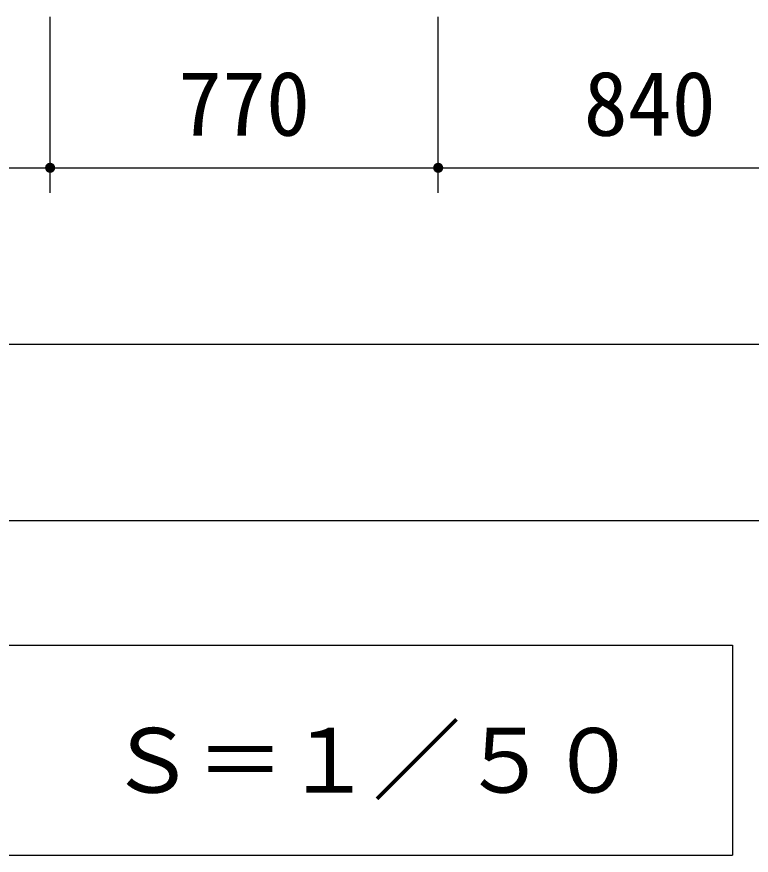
# Model space of a CAD drawing. Units: millimetres, scale not verified. Extents: x -14850 to 14850, y -10500 to 10500.
# Drawn here: x -7103 to -5646, y -7763 to -6099 of the extents above; entities that cross this region are included whole.
import ezdxf
from ezdxf.enums import TextEntityAlignment as Align

# ---------------------------------------------------------------- set-up
doc = ezdxf.new("R2010")
doc.units = ezdxf.units.MM
doc.header["$LTSCALE"] = 50
doc.layers.add('0-2_製作', color=5, linetype='Continuous', lineweight=25)
doc.layers.add('0-5_水管', color=3, linetype='Continuous', lineweight=25)
doc.styles.add('ＭＳ ゴシック', font='')
doc.styles.get('ＭＳ ゴシック').set_extended_font_data('MS Gothic')

msp = doc.modelspace()

# ---------------------------------------------------------------- linework, layer by layer
at = {"layer": '0-2_製作', "color": 2}
for p, q in [((-7037.2, -6448.96), (-7037.2, -6099.34)), ((-6267.2, -6448.96), (-6267.2, -6099.34)), ((-8277.2, -6398.96), (-7037.2, -6398.96)), ((-7037.2, -6398.96), (-6267.2, -6398.96)), ((-6267.2, -6398.96), (-5427.2, -6398.96)), ((-9737.2, -6748.96), (-5427.2, -6748.96)), ((-9737.2, -7098.96), (-4817.2, -7098.96))]:
    msp.add_line(p, q, dxfattribs=at)
at = {"layer": '0-2_製作'}
for points in [[(-7047.18, -6398.33), (-7037.2, -6398.96), (-7047.2, -6398.96)], [(-7047.2, -6398.96), (-7039.07, -6408.78), (-7047.12, -6400.21)], [(-7047.2, -6398.96), (-7037.83, -6408.94), (-7039.07, -6408.78)], [(-7037.2, -6398.96), (-7037.83, -6408.94), (-7047.2, -6398.96)], [(-7047.02, -6397.09), (-7037.2, -6398.96), (-7047.18, -6398.33)], [(-7047.12, -6400.21), (-7040.29, -6408.47), (-7046.88, -6401.45)], [(-7047.12, -6400.21), (-7039.07, -6408.78), (-7040.29, -6408.47)], [(-7046.71, -6395.87), (-7037.2, -6398.96), (-7047.02, -6397.09)], [(-7046.88, -6401.45), (-7041.46, -6408.01), (-7046.5, -6402.64)], [(-7046.88, -6401.45), (-7040.29, -6408.47), (-7041.46, -6408.01)], [(-7046.25, -6394.7), (-7037.2, -6398.96), (-7046.71, -6395.87)], [(-7046.5, -6402.64), (-7042.56, -6407.4), (-7045.96, -6403.78)], [(-7046.5, -6402.64), (-7041.46, -6408.01), (-7042.56, -6407.4)], [(-7045.64, -6393.6), (-7037.2, -6398.96), (-7046.25, -6394.7)], [(-7045.96, -6403.78), (-7043.57, -6406.67), (-7045.29, -6404.84)], [(-7045.96, -6403.78), (-7042.56, -6407.4), (-7043.57, -6406.67)], [(-7044.9, -6392.59), (-7037.2, -6398.96), (-7045.64, -6393.6)], [(-7044.04, -6391.67), (-7037.2, -6398.96), (-7044.9, -6392.59)], [(-7043.08, -6390.87), (-7037.2, -6398.96), (-7044.04, -6391.67)], [(-7043.08, -6390.87), (-7037.2, -6388.96), (-7037.2, -6398.96)], [(-7042.02, -6390.2), (-7037.2, -6388.96), (-7043.08, -6390.87)], [(-7040.88, -6389.66), (-7037.2, -6388.96), (-7042.02, -6390.2)], [(-7039.68, -6389.27), (-7037.2, -6388.96), (-7040.88, -6389.66)], [(-7038.45, -6389.04), (-7037.2, -6388.96), (-7039.68, -6389.27)], [(-7037.2, -6398.96), (-7037.2, -6408.96), (-7037.83, -6408.94)], [(-7037.2, -6388.96), (-7027.2, -6398.96), (-7037.2, -6398.96)], [(-7036.57, -6388.98), (-7027.2, -6398.96), (-7037.2, -6388.96)], [(-7037.2, -6398.96), (-7035.94, -6408.88), (-7037.2, -6408.96)], [(-7037.2, -6398.96), (-7034.71, -6408.65), (-7035.94, -6408.88)], [(-7037.2, -6398.96), (-7033.52, -6408.26), (-7034.71, -6408.65)], [(-7037.2, -6398.96), (-7032.38, -6407.72), (-7033.52, -6408.26)], [(-7037.2, -6398.96), (-7031.32, -6407.05), (-7032.38, -6407.72)], [(-7037.2, -6398.96), (-7030.35, -6406.25), (-7031.32, -6407.05)], [(-7027.2, -6398.96), (-7030.35, -6406.25), (-7037.2, -6398.96)], [(-7035.32, -6389.14), (-7027.2, -6398.96), (-7036.57, -6388.98)], [(-7035.32, -6389.14), (-7027.28, -6397.71), (-7027.2, -6398.96)], [(-7034.11, -6389.45), (-7027.28, -6397.71), (-7035.32, -6389.14)], [(-7034.11, -6389.45), (-7027.51, -6396.47), (-7027.28, -6397.71)], [(-7032.94, -6389.91), (-7027.51, -6396.47), (-7034.11, -6389.45)], [(-7032.94, -6389.91), (-7027.9, -6395.28), (-7027.51, -6396.47)], [(-7031.84, -6390.52), (-7027.9, -6395.28), (-7032.94, -6389.91)], [(-7031.84, -6390.52), (-7028.44, -6394.14), (-7027.9, -6395.28)], [(-7030.82, -6391.26), (-7028.44, -6394.14), (-7031.84, -6390.52)], [(-7030.82, -6391.26), (-7029.11, -6393.08), (-7028.44, -6394.14)], [(-7029.91, -6392.11), (-7029.11, -6393.08), (-7030.82, -6391.26)], [(-7027.2, -6398.96), (-7029.49, -6405.33), (-7030.35, -6406.25)], [(-7027.2, -6398.96), (-7028.75, -6404.32), (-7029.49, -6405.33)], [(-7027.2, -6398.96), (-7028.15, -6403.22), (-7028.75, -6404.32)], [(-7027.2, -6398.96), (-7027.69, -6402.05), (-7028.15, -6403.22)], [(-7027.2, -6398.96), (-7027.38, -6400.83), (-7027.69, -6402.05)], [(-7027.2, -6398.96), (-7027.22, -6399.59), (-7027.38, -6400.83)], [(-6277.18, -6398.33), (-6267.2, -6398.96), (-6277.2, -6398.96)], [(-6277.2, -6398.96), (-6267.83, -6408.94), (-6277.12, -6400.21)], [(-6277.2, -6398.96), (-6267.2, -6408.96), (-6267.83, -6408.94)], [(-6277.2, -6398.96), (-6267.2, -6398.96), (-6267.2, -6408.96)], [(-6277.02, -6397.09), (-6267.2, -6398.96), (-6277.18, -6398.33)], [(-6277.12, -6400.21), (-6269.07, -6408.78), (-6276.88, -6401.45)], [(-6277.12, -6400.21), (-6267.83, -6408.94), (-6269.07, -6408.78)], [(-6276.71, -6395.87), (-6267.2, -6398.96), (-6277.02, -6397.09)], [(-6276.88, -6401.45), (-6270.29, -6408.47), (-6276.5, -6402.64)], [(-6276.88, -6401.45), (-6269.07, -6408.78), (-6270.29, -6408.47)], [(-6276.25, -6394.7), (-6267.2, -6398.96), (-6276.71, -6395.87)], [(-6276.5, -6402.64), (-6271.46, -6408.01), (-6275.96, -6403.78)], [(-6276.5, -6402.64), (-6270.29, -6408.47), (-6271.46, -6408.01)], [(-6275.64, -6393.6), (-6267.2, -6398.96), (-6276.25, -6394.7)], [(-6275.96, -6403.78), (-6272.56, -6407.4), (-6275.29, -6404.84)], [(-6275.96, -6403.78), (-6271.46, -6408.01), (-6272.56, -6407.4)], [(-6274.9, -6392.59), (-6267.2, -6398.96), (-6275.64, -6393.6)], [(-6274.04, -6391.67), (-6267.2, -6398.96), (-6274.9, -6392.59)], [(-6274.04, -6391.67), (-6267.2, -6388.96), (-6267.2, -6398.96)], [(-6273.08, -6390.87), (-6267.2, -6388.96), (-6274.04, -6391.67)], [(-6272.02, -6390.2), (-6267.2, -6388.96), (-6273.08, -6390.87)], [(-6270.88, -6389.66), (-6267.2, -6388.96), (-6272.02, -6390.2)], [(-6269.69, -6389.27), (-6267.2, -6388.96), (-6270.88, -6389.66)], [(-6268.45, -6389.04), (-6267.2, -6388.96), (-6269.69, -6389.27)], [(-6267.2, -6388.96), (-6257.2, -6398.96), (-6267.2, -6398.96)], [(-6267.2, -6388.96), (-6257.28, -6397.71), (-6257.2, -6398.96)], [(-6266.57, -6388.98), (-6257.28, -6397.71), (-6267.2, -6388.96)], [(-6267.2, -6398.96), (-6265.94, -6408.88), (-6267.2, -6408.96)], [(-6267.2, -6398.96), (-6264.71, -6408.65), (-6265.94, -6408.88)], [(-6267.2, -6398.96), (-6263.52, -6408.26), (-6264.71, -6408.65)], [(-6267.2, -6398.96), (-6262.38, -6407.72), (-6263.52, -6408.26)], [(-6267.2, -6398.96), (-6261.32, -6407.05), (-6262.38, -6407.72)], [(-6267.2, -6398.96), (-6260.35, -6406.25), (-6261.32, -6407.05)], [(-6267.2, -6398.96), (-6259.49, -6405.33), (-6260.35, -6406.25)], [(-6257.2, -6398.96), (-6259.49, -6405.33), (-6267.2, -6398.96)], [(-6265.32, -6389.14), (-6257.28, -6397.71), (-6266.57, -6388.98)], [(-6265.32, -6389.14), (-6257.51, -6396.47), (-6257.28, -6397.71)], [(-6264.11, -6389.45), (-6257.51, -6396.47), (-6265.32, -6389.14)], [(-6264.11, -6389.45), (-6257.9, -6395.28), (-6257.51, -6396.47)], [(-6262.94, -6389.91), (-6257.9, -6395.28), (-6264.11, -6389.45)], [(-6262.94, -6389.91), (-6258.44, -6394.14), (-6257.9, -6395.28)], [(-6261.84, -6390.52), (-6258.44, -6394.14), (-6262.94, -6389.91)], [(-6261.84, -6390.52), (-6259.11, -6393.08), (-6258.44, -6394.14)], [(-6260.82, -6391.26), (-6259.11, -6393.08), (-6261.84, -6390.52)], [(-6260.82, -6391.26), (-6259.91, -6392.11), (-6259.11, -6393.08)], [(-6257.2, -6398.96), (-6258.75, -6404.32), (-6259.49, -6405.33)], [(-6257.2, -6398.96), (-6258.15, -6403.22), (-6258.75, -6404.32)], [(-6257.2, -6398.96), (-6257.69, -6402.05), (-6258.15, -6403.22)], [(-6257.2, -6398.96), (-6257.38, -6400.83), (-6257.69, -6402.05)], [(-6257.2, -6398.96), (-6257.22, -6399.59), (-6257.38, -6400.83)], [(-7045.29, -6404.84), (-7043.57, -6406.67), (-7044.49, -6405.81)], [(-6275.29, -6404.84), (-6273.57, -6406.67), (-6274.49, -6405.81)], [(-6275.29, -6404.84), (-6272.56, -6407.4), (-6273.57, -6406.67)]]:
    msp.add_solid(points, dxfattribs=at)
at = {"layer": '0-5_水管'}
msp.add_line((-9016.37, -7762.89), (-5683.03, -7762.89), dxfattribs=at)
msp.add_lwpolyline([(-9016.37, -7346.22), (-5683.03, -7346.22), (-5683.03, -7762.89)], dxfattribs=at)

# ---------------------------------------------------------------- texts
at = {"layer": '0-2_製作', "color": 4, "style": 'ＭＳ ゴシック'}
for s, p in [('770', (-6783.45, -6373.96)), ('840', (-5978.45, -6373.96))]:
    msp.add_text(s, height=128.4, dxfattribs=at).set_placement(p, align=Align.BOTTOM_LEFT)
at = {"layer": '0-5_水管', "color": 4, "style": 'ＭＳ ゴシック'}
msp.add_text('Ｓ＝１／５０', height=128.4, dxfattribs=at).set_placement((-6922.59, -7677.33), align=Align.BOTTOM_LEFT)

doc.saveas('drawing.dxf')
